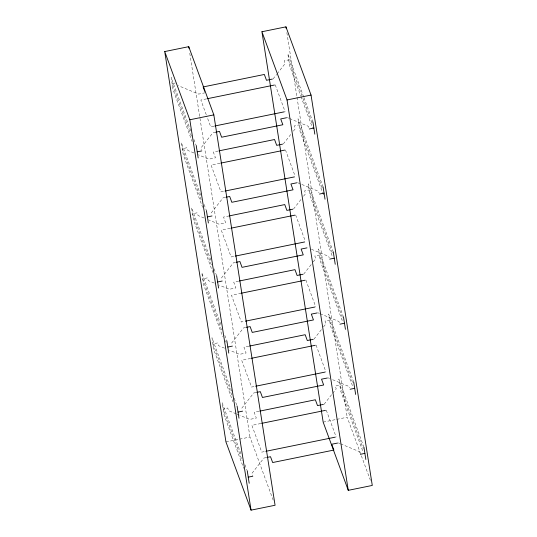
<?xml version="1.0" encoding="UTF-8"?>
<svg xmlns="http://www.w3.org/2000/svg" width="537" height="537" viewBox="0 0 537 537"><rect width="100%" height="100%" fill="white"/><g stroke="black" fill="none" stroke-linecap="round" stroke-linejoin="round"><path stroke-width="0.4" stroke-dasharray="2.69 2.01" d="M273.071 78.932L276.602 74.428M277.112 73.791L285.187 63.5L284.187 60.782L288.765 59.849L302.606 97.479M283.274 143.997L291.356 133.706M293.377 131.135L295.397 128.565L294.397 125.846L298.968 124.913L322.334 188.42M293.484 209.054L301.559 198.771M303.58 196.2L305.6 193.629L304.6 190.903L309.178 189.97L332.255 252.699M303.687 274.118L311.265 264.473M313.279 261.902L315.81 258.686L314.81 255.968L319.381 255.035L343.036 319.327M313.897 339.183L321.468 329.537M323.489 326.966L326.013 323.751L325.013 321.032L329.584 320.099L352.95 383.606M324.1 404.247L332.181 393.957M332.685 393.312L336.216 388.815L335.216 386.096L339.793 385.163L363.16 448.67M175.163 83.007L172.108 83.624L191.44 136.156M205.268 92.753L198.677 94.096L178.432 85.725M206.584 98.862L200.858 100.03L206.49 115.341M213.988 126.155L210.719 126.819L206.772 116.106M215.827 132.156L212.9 132.753L200.784 148.185L201.281 149.548M218.23 151.004L213.337 152.005L215.471 157.818L208.88 159.16L198.388 154.817M220.056 163.261L211.068 165.094L220.922 191.884L224.191 191.219M225.305 197.368L223.103 197.817L210.987 213.249L211.484 214.605M229.252 215.901L223.54 217.069L225.674 222.875L219.089 224.224L208.591 219.881M230.266 228.319L221.271 230.158L231.125 256.948L235.213 256.115M235.508 262.432L233.313 262.882L221.19 278.314L221.694 279.67M238.643 281.133L233.743 282.133L235.884 287.939L229.292 289.282L219.546 285.254M241.288 293.215L231.474 295.216L241.335 322.012L244.603 321.341M245.711 327.496L243.516 327.946L231.4 343.371L231.897 344.734M248.846 346.197L243.952 347.191L246.087 353.004L239.502 354.346L229.755 350.319M250.678 358.447L241.684 360.28L251.538 387.07L254.813 386.405M255.921 392.56L253.726 393.003L241.603 408.435L242.106 409.798M259.056 411.255L254.155 412.255L256.297 418.068L249.705 419.41L239.958 415.376M260.881 423.512L251.887 425.344L261.747 452.134L265.016 451.469M225.956 441.938L238.764 439.326M239.562 439.165L249.974 437.044L273.34 500.551M323.167 422.122L335.974 419.511M336.773 419.35L347.184 417.229L370.55 480.736M266.124 457.618L263.929 458.068L251.813 473.5L252.565 475.54M287.295 117.59L288.792 118.207M289.544 118.523L308.285 126.276L309.037 128.309M297.498 182.654L318.488 191.333L318.991 192.696M193.891 152.958L187.89 150.474L186.889 147.756L182.318 148.689L201.355 200.435M311.453 249.269L328.698 256.397L329.194 257.76M204.094 218.022L198.099 215.538L197.099 212.82L192.521 213.753L211.558 265.5M317.911 312.776L319.414 313.4M320.159 313.709L338.901 321.462L339.404 322.824M214.303 283.08L208.302 280.603L207.302 277.884L202.731 278.817L222.056 331.342M328.12 377.84L329.617 378.464M332.618 379.699L349.11 386.526L349.607 387.882M224.506 348.144L218.512 345.667L217.512 342.942L212.934 343.875L232.259 396.407M338.323 442.904L339.827 443.522M340.572 443.837L359.313 451.59L359.817 452.946M236.213 413.826L228.715 410.724L227.715 408.006L223.137 408.939L242.18 460.686M236.965 414.141L239.213 415.067M303.673 96.868L287.805 53.747L289.718 65.95L300.68 95.74M303.962 97.653L312.903 121.959M302.895 98.264L312.131 123.356M300.968 96.526L312.507 127.887M323.106 187.024L298.015 118.811L299.928 131.008L323.583 195.3M275.253 84.866L285.113 111.656M333.316 252.088L308.218 183.876L310.131 196.072L332.631 257.23M285.462 149.93L295.035 175.955M343.519 317.152L318.421 248.94L320.341 261.136L342.841 322.294M295.665 214.988L305.244 241.019M353.729 382.21L328.631 313.997L330.544 326.201L353.044 387.352M305.875 280.052L315.729 306.842M363.932 447.274L338.834 379.062L340.747 391.265L363.254 452.416M316.078 345.116L325.932 371.906M326.281 410.181L336.142 436.97M190.769 130.84L171.155 77.523L173.068 89.726L192.105 141.473M193.944 139.466L196.253 145.735M200.684 195.119L181.358 142.587L183.271 154.79L202.603 207.322M204.147 204.53L206.456 210.799M210.893 260.183L191.568 207.651L193.481 219.848L212.806 272.38M214.068 268.809L216.659 275.864M220.808 324.462L201.771 272.715L203.684 284.912L222.721 336.659M224.849 335.437L226.869 340.928M225.52 340.753L226.097 342.324M231.595 391.09L211.974 337.78L213.894 349.976L232.93 401.723M234.192 398.152L237.072 405.992M240.932 453.805L222.184 402.837L224.097 415.041L243.711 468.358M244.973 464.78L247.282 471.05M286.859 32.65L296.867 96.472M297.001 97.298L347.184 417.229M189.776 53.297L249.974 437.044"/><path stroke-width="0.81" d="M164.718 51.559L188.735 46.665L213.833 114.878L275.072 505.257L251.054 510.15L225.956 441.938L164.718 51.559L189.816 119.771L251.054 510.15M261.928 31.743L285.946 26.85L311.044 95.062L372.282 485.441L348.265 490.335L323.167 422.122L261.928 31.743L287.026 99.956L348.265 490.335M272.34 79.08L266.48 80.275L264.345 74.462L203.127 86.94L204.731 91.297M207.396 98.694L274.434 85.034M189.816 119.771L213.833 114.878M287.026 99.956L311.044 95.062M214.807 125.987L284.295 111.824M215.827 132.156L219.492 131.411L221.627 137.224L282.845 124.745L280.703 118.932L286.563 117.737M197.207 151.837L201.784 150.904M309.285 128.994L313.863 128.061M219.049 150.837L274.548 139.526L276.689 145.339L282.543 144.144M220.875 163.094L284.644 150.091M225.01 191.051L294.498 176.888M226.037 197.22L229.695 196.475L231.836 202.288L293.048 189.809L290.913 183.996L296.766 182.802M207.416 216.901L211.987 215.968M319.488 194.058L324.066 193.125M229.252 215.901L284.758 204.59L286.892 210.403L292.752 209.208M231.078 228.158L294.847 215.156M235.213 256.115L304.707 241.945M236.24 262.284L239.898 261.539L242.039 267.345L303.257 254.867L301.116 249.061L306.976 247.866M217.619 281.965L222.19 281.032M329.698 259.116L334.269 258.183M239.462 280.965L294.961 269.655L297.102 275.461L302.955 274.266M241.288 293.215L305.056 280.22M245.422 321.173L314.91 307.01M246.449 327.348L250.108 326.597L252.242 332.41L313.46 319.931L311.326 314.125L317.179 312.93M227.822 347.03L232.4 346.097M339.901 324.18L344.479 323.247M249.665 346.029L305.164 334.712L307.305 340.525L313.165 339.33M251.491 358.28L315.259 345.284M255.625 386.237L325.12 372.074M256.652 392.406L260.311 391.661L262.452 397.474L323.663 384.995L321.529 379.182L327.389 377.994M238.032 412.087L242.603 411.154M350.111 389.244L354.682 388.311M259.868 411.094L315.373 399.776L317.508 405.589L323.368 404.395M261.7 423.344L325.469 410.349M265.835 451.302L335.323 437.138M266.855 457.47L270.52 456.725L272.655 462.538L333.873 450.06L331.732 444.247L337.592 443.052M248.235 477.151L252.813 476.218M360.314 454.309L364.892 453.376M312.903 121.959L314.816 134.163M323.106 187.024L325.026 199.22M333.316 252.088L335.229 264.285M343.519 317.152L345.432 329.349M353.729 382.21L355.642 394.413M363.932 447.274L365.845 459.477M285.946 26.85L286.208 28.508M188.735 46.665L188.997 48.323M196.253 145.735L198.166 157.938M206.456 210.799L208.369 223.003M216.659 275.864L218.579 288.06M226.869 340.928L228.782 353.124M237.072 405.992L238.985 418.189M247.282 471.05L249.195 483.253"/></g></svg>
